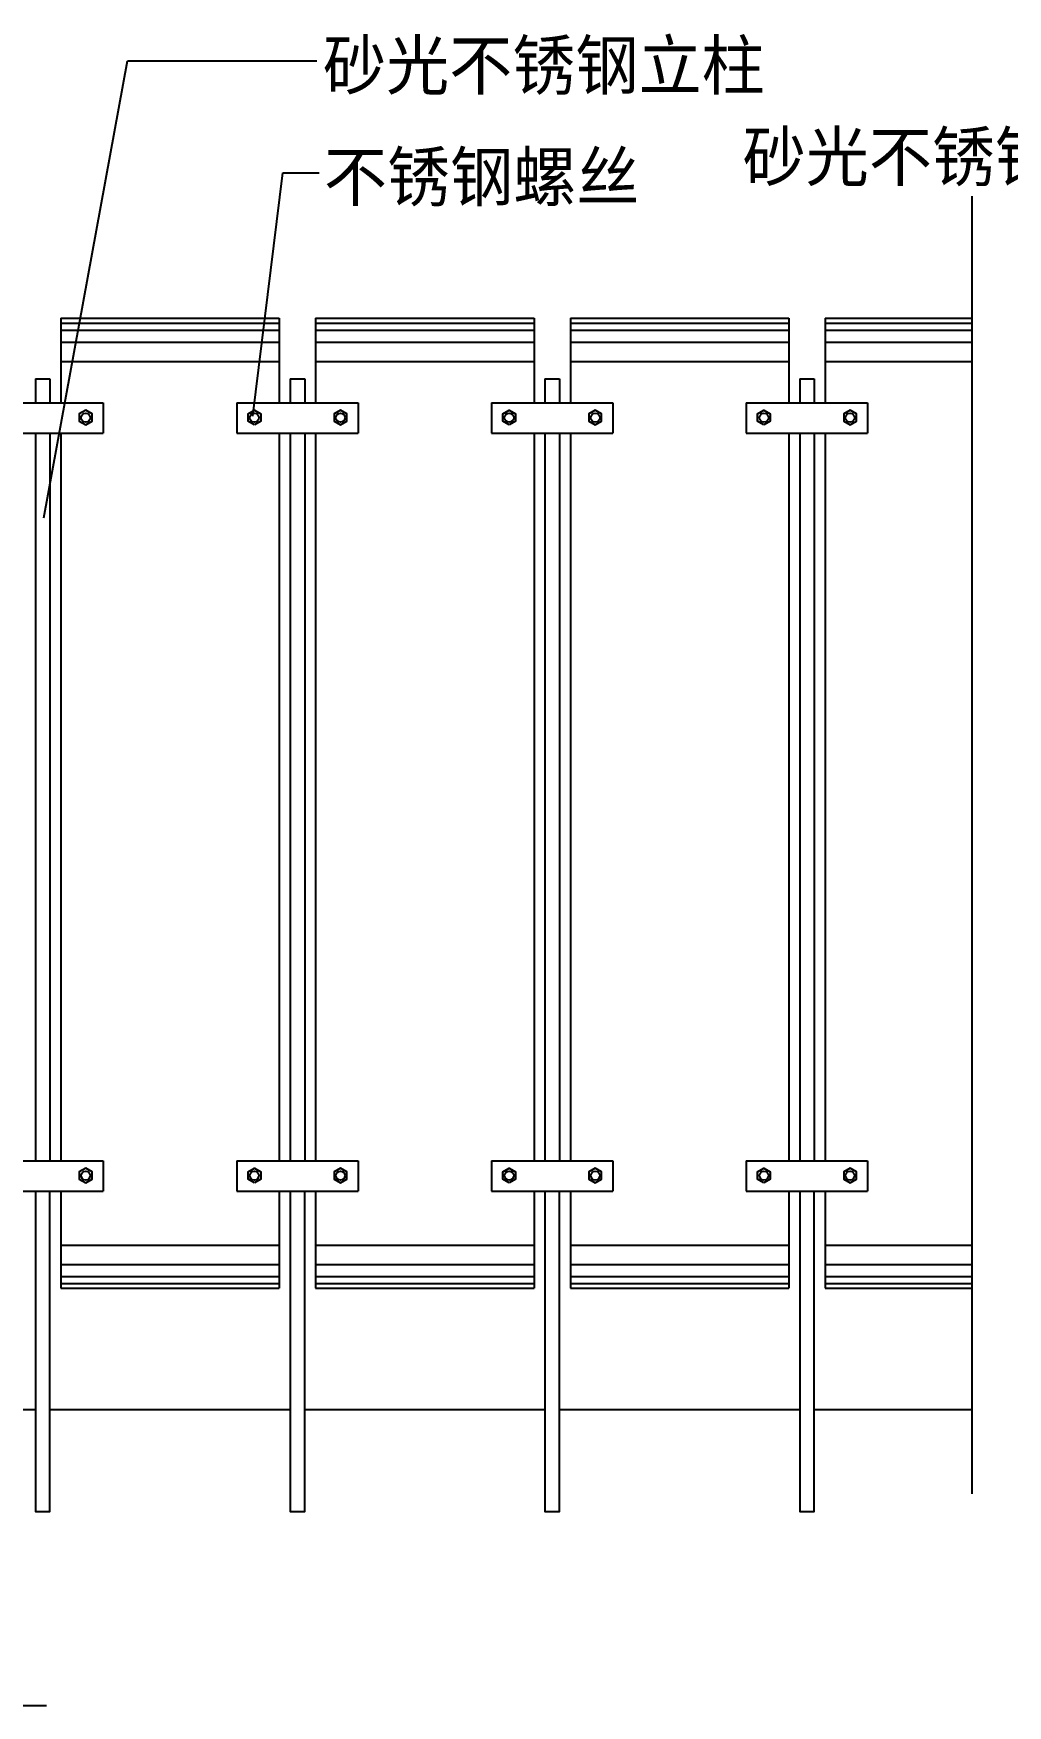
# Model space of a CAD drawing. Header units: metres. Extents: x -1 to 3533, y 0 to 1442.
# Drawn here: x 1523 to 2326, y 63 to 1442 of the extents above; entities that cross this region are included whole.
import ezdxf

# ---------------------------------------------------------------- set-up
doc = ezdxf.new("R2010")
doc.units = ezdxf.units.M
for name, color, linetype in [('2', 2, 'Continuous'), ('3', 3, 'Continuous'), ('7', 7, 'Continuous'), ('DIM', 3, 'Continuous'), ('TEXT', 3, 'Continuous')]:
    doc.layers.add(name, color=color, linetype=linetype)
doc.dimstyles.get("Standard").update_dxf_attribs({"dimtxt": 2.5, "dimasz": 2.5, "dimexe": 1.25, "dimexo": 0.625, "dimtad": 1, "dimcen": 2.5, "dimazin": 3, "dimtfac": 1, "dimtmove": 0, "dimatfit": 3})

msp = doc.modelspace()

# ---------------------------------------------------------------- linework, layer by layer
at = {"layer": '2'}
for p, q in [((1326.8, 306.87), (1524.8, 306.87)), ((1536.8, 306.87), (1734.8, 306.87)), ((1746.8, 306.87), (1944.8, 306.87)), ((1956.8, 306.87), (2154.8, 306.87)), ((2166.8, 306.87), (2297.01, 306.87))]:
    msp.add_line(p, q, dxfattribs=at)
at = {"layer": '3'}
for p, q in [((1545.8, 1202.64), (1725.8, 1202.64)), ((1755.8, 1202.64), (1935.8, 1202.64)), ((1965.8, 1202.64), (2145.8, 1202.64)), ((2175.8, 1202.64), (2297.01, 1202.64)), ((1545.8, 1196.99), (1725.8, 1196.99)), ((1545.8, 1187.1), (1725.8, 1187.1)), ((1755.8, 1196.99), (1935.8, 1196.99)), ((1755.8, 1187.1), (1935.8, 1187.1)), ((1965.8, 1196.99), (2145.8, 1196.99)), ((1965.8, 1187.1), (2145.8, 1187.1)), ((2175.8, 1196.99), (2297.01, 1196.99)), ((2175.8, 1187.1), (2297.01, 1187.1)), ((1545.8, 1171.14), (1725.8, 1171.14)), ((1755.8, 1171.14), (1935.8, 1171.14)), ((1965.8, 1171.14), (2145.8, 1171.14)), ((2175.8, 1171.14), (2297.01, 1171.14)), ((1545.8, 442.35), (1725.8, 442.35)), ((1755.8, 442.35), (1935.8, 442.35)), ((1965.8, 442.35), (2145.8, 442.35)), ((2175.8, 442.35), (2297.01, 442.35)), ((1545.8, 426.38), (1725.8, 426.38)), ((1545.8, 416.5), (1725.8, 416.5)), ((1755.8, 426.38), (1935.8, 426.38)), ((1755.8, 416.5), (1935.8, 416.5)), ((1965.8, 426.38), (2145.8, 426.38)), ((1965.8, 416.5), (2145.8, 416.5)), ((2175.8, 426.38), (2297.01, 426.38)), ((2175.8, 416.5), (2297.01, 416.5)), ((1545.8, 410.85), (1725.8, 410.85)), ((1755.8, 410.85), (1935.8, 410.85)), ((1965.8, 410.85), (2145.8, 410.85)), ((2175.8, 410.85), (2297.01, 410.85))]:
    msp.add_line(p, q, dxfattribs=at)
for centre in [(1566.27, 1124.83), (1705.33, 1124.83), (1776.27, 1124.83), (1915.33, 1124.83), (1986.27, 1124.83), (2125.33, 1124.83), (2196.27, 1124.83), (1566.27, 499.83), (1705.33, 499.83), (1776.27, 499.83), (1915.33, 499.83), (1986.27, 499.83), (2125.33, 499.83), (2196.27, 499.83)]:
    msp.add_circle(centre, 3.75, dxfattribs=at)
at = {"layer": '7'}
for p, q in [((1545.8, 1206.87), (1725.8, 1206.87)), ((1545.8, 1206.87), (1545.8, 1136.87)), ((1725.8, 1206.87), (1725.8, 1136.87)), ((1755.8, 1206.87), (1935.8, 1206.87)), ((1755.8, 1206.87), (1755.8, 1136.87)), ((1935.8, 1206.87), (1935.8, 1136.87)), ((1965.8, 1206.87), (2145.8, 1206.87)), ((1965.8, 1206.87), (1965.8, 1136.87)), ((2145.8, 1206.87), (2145.8, 1136.87)), ((2175.8, 1206.87), (2297.01, 1206.87)), ((2175.8, 1206.87), (2175.8, 1136.87)), ((1524.8, 1156.87), (1524.8, 1136.87)), ((1524.8, 1156.87), (1536.8, 1156.87)), ((1536.8, 1156.87), (1536.8, 1136.87)), ((1734.8, 1156.87), (1734.8, 1136.87)), ((1734.8, 1156.87), (1746.8, 1156.87)), ((1746.8, 1156.87), (1746.8, 1136.87)), ((1944.8, 1156.87), (1956.8, 1156.87)), ((1944.8, 1156.87), (1944.8, 1136.87)), ((1956.8, 1156.87), (1956.8, 1136.87)), ((2154.8, 1156.87), (2166.8, 1156.87)), ((2154.8, 1156.87), (2154.8, 1136.87)), ((2166.8, 1156.87), (2166.8, 1136.87)), ((1480.8, 1136.87), (1580.8, 1136.87)), ((1580.8, 1136.87), (1580.8, 1111.87)), ((1690.8, 1136.87), (1790.8, 1136.87)), ((1690.8, 1136.87), (1690.8, 1111.87)), ((1790.8, 1136.87), (1790.8, 1111.87)), ((1900.8, 1136.87), (2000.8, 1136.87)), ((1900.8, 1136.87), (1900.8, 1111.87)), ((2000.8, 1136.87), (2000.8, 1111.87)), ((2110.8, 1136.87), (2210.8, 1136.87)), ((2110.8, 1136.87), (2110.8, 1111.87)), ((2210.8, 1136.87), (2210.8, 1111.87)), ((1562.52, 1124.83), (1562.52, 1124.83)), ((1709.08, 1124.83), (1709.08, 1124.83)), ((1772.52, 1124.83), (1772.52, 1124.83)), ((1919.08, 1124.83), (1919.08, 1124.83)), ((1982.52, 1124.83), (1982.52, 1124.83)), ((2129.08, 1124.83), (2129.08, 1124.83)), ((2192.52, 1124.83), (2192.52, 1124.83)), ((1480.8, 1111.87), (1580.8, 1111.87)), ((1524.8, 1111.87), (1524.8, 511.87)), ((1536.8, 1111.87), (1536.8, 511.87)), ((1545.8, 1111.87), (1545.8, 511.87)), ((1690.8, 1111.87), (1790.8, 1111.87)), ((1725.8, 1111.87), (1725.8, 511.87)), ((1734.8, 1111.87), (1734.8, 511.87)), ((1746.8, 1111.87), (1746.8, 511.87)), ((1755.8, 1111.87), (1755.8, 511.87)), ((1900.8, 1111.87), (2000.8, 1111.87)), ((1935.8, 1111.87), (1935.8, 511.87)), ((1944.8, 1111.87), (1944.8, 511.87)), ((1956.8, 1111.87), (1956.8, 511.87)), ((1965.8, 1111.87), (1965.8, 511.87)), ((2110.8, 1111.87), (2210.8, 1111.87)), ((2145.8, 1111.87), (2145.8, 511.87)), ((2154.8, 1111.87), (2154.8, 511.87)), ((2166.8, 1111.87), (2166.8, 511.87)), ((2175.8, 1111.87), (2175.8, 511.87)), ((1480.8, 511.87), (1580.8, 511.87)), ((1580.8, 511.87), (1580.8, 486.87)), ((1690.8, 511.87), (1790.8, 511.87)), ((1690.8, 511.87), (1690.8, 486.87)), ((1790.8, 511.87), (1790.8, 486.87)), ((1900.8, 511.87), (2000.8, 511.87)), ((1900.8, 511.87), (1900.8, 486.87)), ((2000.8, 511.87), (2000.8, 486.87)), ((2110.8, 511.87), (2210.8, 511.87)), ((2110.8, 511.87), (2110.8, 486.87)), ((2210.8, 511.87), (2210.8, 486.87)), ((1562.52, 499.83), (1562.52, 499.83)), ((1709.08, 499.83), (1709.08, 499.83)), ((1772.52, 499.83), (1772.52, 499.83)), ((1919.08, 499.83), (1919.08, 499.83)), ((1982.52, 499.83), (1982.52, 499.83)), ((2129.08, 499.83), (2129.08, 499.83)), ((2192.52, 499.83), (2192.52, 499.83)), ((1480.8, 486.87), (1580.8, 486.87)), ((1545.8, 486.87), (1545.8, 406.87)), ((1690.8, 486.87), (1790.8, 486.87)), ((1725.8, 486.87), (1725.8, 406.87)), ((1755.8, 486.87), (1755.8, 406.87)), ((1900.8, 486.87), (2000.8, 486.87)), ((1935.8, 486.87), (1935.8, 406.87)), ((1965.8, 486.87), (1965.8, 406.87)), ((2110.8, 486.87), (2210.8, 486.87)), ((2145.8, 486.87), (2145.8, 406.87)), ((2175.8, 486.87), (2175.8, 406.87)), ((1545.8, 406.87), (1725.8, 406.87)), ((1755.8, 406.87), (1935.8, 406.87)), ((1965.8, 406.87), (2145.8, 406.87)), ((2175.8, 406.87), (2297.01, 406.87))]:
    msp.add_line(p, q, dxfattribs=at)
for points in [[(1566.27, 1118.78), (1571.51, 1121.8), (1571.51, 1127.85), (1566.27, 1130.88), (1561.03, 1127.85), (1561.03, 1121.8)], [(1705.33, 1118.78), (1700.1, 1121.8), (1700.1, 1127.85), (1705.33, 1130.88), (1710.57, 1127.85), (1710.57, 1121.8)], [(1776.27, 1118.78), (1781.51, 1121.8), (1781.51, 1127.85), (1776.27, 1130.88), (1771.03, 1127.85), (1771.03, 1121.8)], [(1915.33, 1118.78), (1910.1, 1121.8), (1910.1, 1127.85), (1915.33, 1130.88), (1920.57, 1127.85), (1920.57, 1121.8)], [(1986.27, 1118.78), (1991.51, 1121.8), (1991.51, 1127.85), (1986.27, 1130.88), (1981.03, 1127.85), (1981.03, 1121.8)], [(2125.33, 1118.78), (2120.1, 1121.8), (2120.1, 1127.85), (2125.33, 1130.88), (2130.57, 1127.85), (2130.57, 1121.8)], [(2196.27, 1118.78), (2201.51, 1121.8), (2201.51, 1127.85), (2196.27, 1130.88), (2191.03, 1127.85), (2191.03, 1121.8)], [(1566.27, 493.78), (1571.51, 496.8), (1571.51, 502.85), (1566.27, 505.88), (1561.03, 502.85), (1561.03, 496.8)], [(1705.33, 493.78), (1700.1, 496.8), (1700.1, 502.85), (1705.33, 505.88), (1710.57, 502.85), (1710.57, 496.8)], [(1776.27, 493.78), (1781.51, 496.8), (1781.51, 502.85), (1776.27, 505.88), (1771.03, 502.85), (1771.03, 496.8)], [(1915.33, 493.78), (1910.1, 496.8), (1910.1, 502.85), (1915.33, 505.88), (1920.57, 502.85), (1920.57, 496.8)], [(1986.27, 493.78), (1991.51, 496.8), (1991.51, 502.85), (1986.27, 505.88), (1981.03, 502.85), (1981.03, 496.8)], [(2125.33, 493.78), (2120.1, 496.8), (2120.1, 502.85), (2125.33, 505.88), (2130.57, 502.85), (2130.57, 496.8)], [(2196.27, 493.78), (2201.51, 496.8), (2201.51, 502.85), (2196.27, 505.88), (2191.03, 502.85), (2191.03, 496.8)]]:
    msp.add_lwpolyline(points, close=True, dxfattribs=at)
for points in [[(1524.8, 486.87), (1524.8, 222.87), (1536.8, 222.87), (1536.8, 486.87)], [(1734.8, 486.87), (1734.8, 222.87), (1746.8, 222.87), (1746.8, 486.87)], [(1944.8, 486.87), (1944.8, 222.87), (1956.8, 222.87), (1956.8, 486.87)], [(2154.8, 486.87), (2154.8, 222.87), (2166.8, 222.87), (2166.8, 486.87)]]:
    msp.add_lwpolyline(points, dxfattribs=at)
at = {"layer": 'DIM'}
msp.add_line((2297.01, 237.38), (2297.01, 1307.38), dxfattribs=at)
at = {"layer": 'TEXT'}
msp.add_line((1338.19, 62.82), (1534.1, 62.82), dxfattribs=at)

# ---------------------------------------------------------------- texts
for s, p in [('砂光不锈钢立柱', (1761.89, 1395.41)), ('砂光不锈钢连接件', (2107.77, 1319.99)), ('不锈钢螺丝', (1762.64, 1303.42))]:
    msp.add_text(s, height=40, dxfattribs=at).set_placement(p)

# ---------------------------------------------------------------- leaders
at = {"layer": 'DIM'}
for points in [[(1531.67, 1042.16), (1600.85, 1418.99), (1756.86, 1418.99)], [(1703.95, 1126.01), (1728.9, 1326.65), (1758.6, 1326.65)]]:
    msp.add_leader(points, dimstyle='Standard', dxfattribs=at)

doc.saveas('drawing.dxf')
